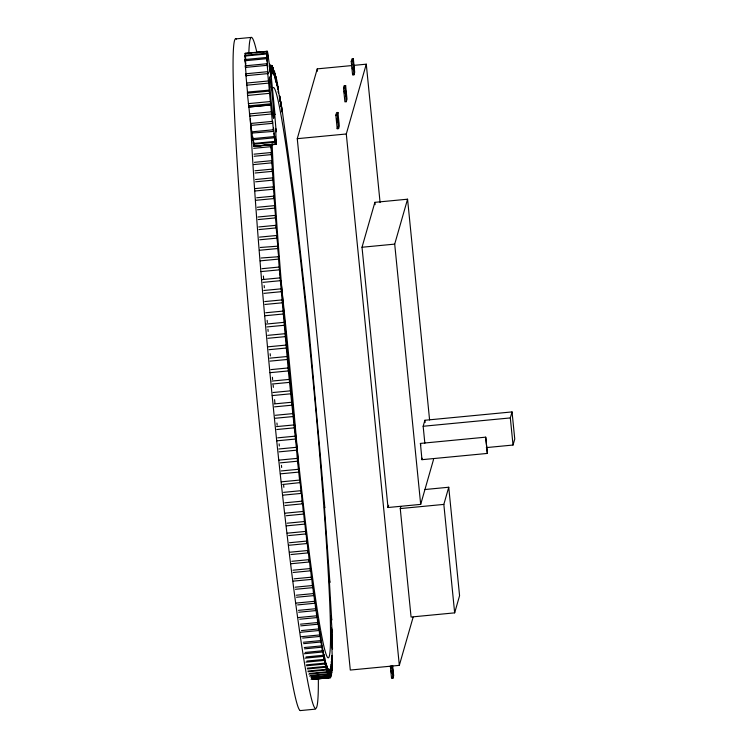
<?xml version="1.0" encoding="UTF-8"?>
<svg xmlns="http://www.w3.org/2000/svg" width="748" height="748" viewBox="0 0 748 748"><rect width="100%" height="100%" fill="white"/><g stroke="black" fill="none" stroke-linecap="round" stroke-linejoin="round"><path stroke-width="1.12" d="M296.722 450.848L288.363 370.924L279.182 267.045L261.978 268.691M293.235 572.472L310.439 570.827L310.457 567.966L311.561 579.382L293.207 581.14M266.821 53.22L267.504 62.178L266.84 57.456L245.054 59.541L245.709 64.272L245.026 55.305L266.821 53.22L267.532 58.98L267.045 51.21L267.887 57.802L267.382 51.266L245.251 53.295L245.681 59.223M248.906 107.086L250.72 125.421L272.515 123.336L270.729 104.907L248.869 107.076L247.56 95.445L247.438 92.088L269.317 90.115L267.588 71.696L245.802 73.781L247.476 92.088M252.029 133.032L252.702 139.876L274.497 137.782L273.478 128.048L273.553 131.405L251.767 133.079M248.925 106.973L270.701 105.001L269.233 90.003M290.944 563.749L309.298 561.991L309.354 559.41L310.439 570.827M290.944 554.539L308.148 552.894L308.232 550.593L309.298 561.991M332.355 664.411L332.327 665.262L331.495 658.679L331.514 659.923M288.635 545.292L306.989 543.534L307.11 541.524L308.148 552.894M420.432 443.48L421.966 459.683L487.341 453.428L485.714 437.159L420.339 443.424L420.75 445.2M421.966 459.683L421.975 458.169M485.714 437.159L487.341 453.428M288.616 535.587L305.82 533.941L305.969 532.221L306.989 543.534M269.738 70.621L269.804 70.088L270.065 72.304M286.288 525.872L304.642 524.114L304.819 522.684L305.82 533.941M286.26 515.727L303.464 514.082L303.669 512.941L304.642 524.114M250.72 125.421L250.832 123.682M272.515 123.336L272.59 121.4L273.553 131.405M269.729 65.861L272.02 65.646L272.618 73.239L271.533 65.403L272.15 73.108L271.197 65.506L271.655 73.594L270.692 66.207L271.29 74.379L270.327 67.255L275.012 114.603L274.684 114.07L276.19 131.863L275.619 128.413L276.321 144.13L254.526 146.215M413.12 617.203L399.329 665.355L350.298 670.049L297.265 138.679L317.246 68.872L351.457 65.6M335.843 115.173L336.581 112.602L337.946 112.471L339.302 126.029L338.564 128.6L337.198 128.731L335.843 115.173L337.208 115.042L337.946 112.471M343.547 88.283L344.286 85.711L345.641 85.581L346.997 99.138L346.259 101.709L344.903 101.84L343.547 88.283L344.903 88.152L345.641 85.581M351.242 61.392L351.981 58.821L353.346 58.69L354.692 72.247L353.963 74.819L352.598 74.95L351.242 61.392L352.607 61.261L353.346 58.69M337.198 128.731L337.694 127.01M399.329 665.355L346.296 133.986L366.277 64.178L353.739 65.375M433.541 459.468L420.685 504.386L387.997 507.518L362.013 247.251L374.879 202.334L407.567 199.202L429.595 419.965M420.685 504.386L394.701 244.119L407.567 199.202M387.997 507.518L388.642 505.265M424.845 443.218L423.162 426.267L424.873 420.264L512.043 411.914L514.755 439.029L513.035 445.041L486.303 447.594M424.668 489.547L448.744 487.238L459.571 595.689L454.662 612.855L411.073 617.025L400.255 508.575L400.863 506.433M390.325 665.963L391.559 678.389L392.924 678.268L393.663 675.687L392.644 665.524M454.662 612.855L443.835 504.404L448.744 487.238M513.035 445.041L510.323 417.926L512.043 411.914M285.072 505.498L302.276 503.853L302.519 503.002L303.464 514.082M320.303 454.915L308.971 329.578L294.852 202.138L281.893 108.273L281.65 106.777L281.893 112.004L280.958 102.616L280.715 101.214L280.996 106.683L280.042 97.334L279.808 96.025L280.117 101.719L277.48 83.813L277.274 82.813L277.667 89.143L276.685 80.101L276.489 79.213L276.91 85.73L275.928 76.801L275.741 76.016L276.19 82.719L275.208 73.912L275.03 73.239L275.488 80.12L274.525 71.443L274.348 70.873L274.853 77.904L273.104 67.404C274.114 78.961 273.272 76.53 272.02 65.646M282.735 495.185L301.089 493.428L301.36 492.885L302.276 503.853M312.673 679.436L330.448 677.623L330.251 668.834L331.205 675.968L330.579 667.627L331.523 674.5L330.868 666.01L331.729 673.135L331.794 672.602L331.121 663.972L331.972 670.928L332.028 670.292L331.327 661.531L332.168 668.301L332.215 667.562L331.607 655.435L332.439 661.812L331.71 643.28L332.505 649.049L332.486 647.787L331.654 638.455L332.43 644.009L332.411 642.654L331.56 633.266L332.318 638.596L332.29 637.137L331.42 627.712L332.168 632.799L332.121 631.247L331.009 615.539L331.719 620.129L329.251 579.298L329.868 582.542L329.746 580.383L324.417 506.789L324.828 507.742L320.284 454.906M282.697 484.489L300.2 482.591L301.089 493.428M235.994 38.877L251.44 37.4M245.185 53.538L266.971 51.444M246.849 53.51L251.44 53.071M254.881 52.743L259.472 52.304M262.913 51.977L267.494 51.537L269.813 67.535L269.738 64.178L269.963 65.796L271.094 75.239L270.093 68.302L270.711 76.773M245.017 56.035L266.802 53.95M245.681 66.376L245.082 60.738L266.877 58.653L266.84 57.456M245.802 73.781L246.251 75.81L245.307 65.805L267.101 63.72L267.681 67.17L266.877 58.653M245.4 67.404L267.186 65.319L267.101 63.72M269.243 65.628L271.655 65.431M269.86 66.002L272.15 65.777M245.933 75.698L267.728 73.613M246.494 83.065L268.28 80.98M246.662 85.207L268.457 83.122M247.354 93.191L269.14 91.097M247.56 95.445L269.345 93.36M248.336 103.645L270.131 101.56M248.56 105.907L270.355 103.822M249.402 113.92L271.197 111.835M249.636 116.071L271.431 113.986M250.487 123.485L272.281 121.4M251.066 125.505L251.543 131.863L273.329 129.778M252.506 138.642L274.301 136.557M297.265 138.679L346.296 133.986M253.348 143.485L275.133 141.391L275.292 142.167L253.507 144.252L252.74 136.949M254.002 146.131L275.919 144.317L254.124 146.402L253.656 142.868M253.591 146.328L270.795 144.682L271.459 148.478L271.309 146.234M271.73 144.57L276.321 144.13M253.694 148.328L270.898 146.683L270.795 144.682M254.011 154.182L271.215 152.527L271.833 156.042L270.898 146.683M254.124 156.257L271.328 154.612L271.215 152.527M254.46 162.325L271.664 160.68L272.272 163.924L271.328 154.612M253.441 164.597L271.795 162.84L271.664 160.68M254.956 170.778L272.16 169.132L272.74 172.096L271.795 162.84M255.096 173.003L272.3 171.357L272.16 169.132M255.498 179.511L272.702 177.856L273.254 180.549L272.3 171.357M255.638 181.811L272.842 180.156L272.702 177.856M254.918 188.618L273.272 186.86L273.805 189.272L272.842 180.156M255.077 190.983L273.431 189.225L273.272 186.86M256.686 197.771L273.89 196.126L274.394 198.239L273.431 189.225M255.704 200.314L274.049 198.557L275.03 207.402L274.535 205.625L257.331 207.271M257.508 209.767L274.712 208.122L275.694 216.836L275.227 215.368L258.023 217.013M258.21 219.566L275.414 217.911L276.386 226.494L275.947 225.316L258.743 226.962M258.939 229.571L276.143 227.925L277.115 236.349L276.704 235.48L259.5 237.125M259.706 239.781L276.91 238.135L277.873 246.167L260.295 247.476M259.36 250.29L277.714 248.532L278.677 256.723L261.117 258.004M362.013 247.251L394.701 244.119M260.192 260.856L278.546 259.107L279.182 267.045M261.052 271.589L279.406 269.832M261.716 279.64L280.07 277.882M263.09 282.351L280.294 280.696M263.773 290.495L280.977 288.85M264.016 293.347L281.22 291.701M264.717 301.575L281.921 299.929M264.97 304.455L282.174 302.809M265.69 312.757L282.894 311.112M264.792 315.768L283.146 314.01M265.531 324.127L283.885 322.369M266.942 326.941L284.147 325.296M267.7 335.356L284.904 333.711M267.962 338.292L285.166 336.647M267.588 346.857L285.942 345.099M269.009 349.69L286.213 348.044M269.804 358.17L287.008 356.525M270.075 361.125L287.279 359.479M270.879 369.615L288.083 367.969M270.009 372.682L288.363 370.924M271.973 381.069L289.177 379.423M272.263 384.023L289.467 382.378M273.085 392.504L290.289 390.858M272.235 395.57L290.579 393.813M274.217 403.92L291.421 402.274M274.516 406.856L291.72 405.21M275.358 415.29L292.562 413.644M274.507 418.328L292.861 416.571M276.517 426.603L293.721 424.958M276.816 429.511L294.02 427.865M277.676 437.842L294.88 436.187M423.162 426.267L510.323 417.926M276.825 440.834L295.18 439.076M278.845 448.987L296.049 447.341M279.154 451.848L296.358 450.203M278.873 460.132L297.227 458.374L296.732 450.838M280.332 462.853L297.536 461.207L299.901 482.843M281.211 470.941L298.405 469.295M280.369 473.849L298.714 472.1M281.248 481.834L299.593 480.076M283.576 492.362L300.78 490.707M284.764 502.824L301.968 501.179M284.801 513.212L303.155 511.464M400.255 508.575L443.835 504.404M287.139 523.198L304.343 521.543M287.167 533.184L305.511 531.426M289.485 542.73L306.689 541.075M289.495 552.258L307.849 550.5M291.795 561.309L308.999 559.663M292.936 570.219L310.139 568.564M294.067 578.84L311.271 577.194M295.18 587.189L312.384 585.534L312.673 587.648L295.469 589.293M296.273 595.23L313.477 593.585L313.758 595.604L296.554 597.25M296.208 603.066L314.562 601.308L314.833 603.253L297.629 604.908M298.415 610.368L315.619 608.722L315.89 610.583L298.686 612.229M298.312 617.558L316.656 615.8L316.928 617.577L299.724 619.222M300.472 624.187L317.676 622.542L317.937 624.225L300.733 625.87M301.463 630.573L318.667 628.928L318.919 630.517L300.574 632.275M301.285 636.707L319.639 634.949L319.882 636.445L302.678 638.091M303.379 642.251L320.583 640.606L320.817 642.008L303.613 643.654M304.286 647.534L321.49 645.889L321.724 647.198L304.52 648.843M305.175 652.434L322.379 650.788L322.603 651.994L304.249 653.752M306.026 656.94L323.23 655.295L323.445 656.398L305.1 658.156M306.848 661.054L324.052 659.409L324.267 660.409L305.913 662.158M306.493 664.869L324.847 663.121L325.043 664.009L306.699 665.767M307.25 668.17L325.604 666.421L325.791 667.207L307.447 668.955M307.98 671.059L326.324 669.31L326.511 669.984L308.157 671.741M309.812 673.424L327.016 671.779L327.185 672.349L308.831 674.107M310.457 675.481L327.661 673.826L327.83 674.294L309.476 676.052M311.075 677.108L328.428 675.809L311.224 677.454M311.645 678.314L328.989 676.903L311.785 678.558M311.037 679.203L329.597 677.323M312.309 679.221L329.513 677.576C328.4 666.375 329.326 666.59 330.336 677.716M313.244 679.268L330.448 677.623M300.163 710.6L315.6 709.123M329.513 677.576L328.428 669.376L328.989 676.903M245.709 53.622L245.662 54.408M267.588 71.696L268.046 73.725L267.186 65.319M245.307 65.805L245.69 67.937M278.303 87.927L278.088 86.824L278.452 92.948L278.209 91.48M344.454 91.658L344.351 91.078L344.445 93.35M245.026 55.305L245.718 60.943M251.543 131.863L251.758 133.49M336.759 118.549L336.974 120.381M276.246 144.373L275.414 137.782L275.919 144.317M245.251 53.295L245.606 56.278M254.329 145.393L254.46 146.458M352.28 67.862L352.56 69.592L352.495 67.993M336.955 122.27L336.619 118.465M275.797 144.046L274.927 136.454L275.292 142.167M297.227 458.374L297.536 461.207M328.849 676.669L327.886 668.432L328.428 675.809M391.167 670.61L391.522 673.041L391.4 670.75M328.279 675.463L327.306 667.066L327.83 674.294M327.661 673.826L326.698 665.29L327.185 672.349M327.016 671.779L326.044 663.093L326.511 669.984M424.873 420.264L425.107 422.517M366.277 64.178L380.087 202.549M374.879 202.334L375.103 204.662M352.607 61.261L353.963 74.819M344.903 88.152L346.259 101.709M344.286 85.711L344.51 87.965M337.208 115.042L338.564 128.6M391.681 665.842L392.924 678.268M317.246 68.872L317.479 71.2M275.133 141.391L274.264 133.135L274.497 137.782M326.324 669.31L325.361 660.503L325.791 667.207M325.604 666.421L324.641 657.501L325.043 664.009M324.847 663.121L323.875 654.079L324.267 660.409M324.052 659.409L322.266 646.076L322.603 651.994M322.379 650.788L321.434 641.55L321.724 647.198M323.323 651.742L323.099 650.302L323.445 656.398M321.49 645.889L320.546 636.539L320.817 642.008M320.583 640.606L319.639 631.209L319.882 636.445M319.639 634.949L318.704 625.524L318.919 630.517M318.667 628.928L317.75 619.475L317.937 624.225M330.223 669.628L330.747 677.211L329.812 670.04M317.676 622.542L316.769 613.08L316.928 617.577M316.656 615.8L315.768 606.357L315.89 610.583M253.207 139.633L253.123 138.539M315.619 608.722L314.749 599.298L314.833 603.253M253.787 142.008L253.909 143.438M314.562 601.308L313.702 591.92L313.758 595.604M278.321 256.358L278.546 259.107M313.477 593.585L312.645 584.235L312.673 587.648M277.499 245.83L277.714 248.532M312.384 585.534L311.57 576.25L311.561 579.382M276.704 235.48L276.91 238.135M275.947 225.316L276.143 227.925M275.227 215.368L275.414 217.911M274.535 205.625L274.712 208.122M254.049 145.346L254.124 146.402M273.89 196.126L274.049 198.557M253.357 141.737L253.507 144.252M251.721 130.863L251.674 130.143M252.572 136.865L252.702 139.876M245.054 59.541L245.082 60.738M283.866 487.313A287.008 11.463 84.5 0 1 283.632 485.246M281.659 467.472A287.008 11.463 84.5 0 1 281.426 465.35M279.341 446.014A287.008 11.463 84.5 0 1 279.116 443.845M277.171 425.219A287.008 11.463 84.5 0 1 276.938 423.013M274.918 403.013A287.008 11.463 84.5 0 1 274.581 399.666M273.375 387.361A287.008 11.463 84.5 0 1 273.151 385.117M272.609 379.507A287.008 11.463 84.5 0 1 272.394 377.263M270.383 355.954A287.008 11.463 84.5 0 1 270.168 353.72M268.139 331.42A287.008 11.463 84.5 0 1 267.943 329.195M267.354 322.556A287.008 11.463 84.5 0 1 267.158 320.35M264.362 287.718A287.008 11.463 84.5 0 1 264.184 285.586M263.661 279.2A287.008 11.463 84.5 0 1 263.408 276.031M300.574 710.441A337.395 13.473 84.5 0 1 254.516 374.393A337.395 13.473 84.5 0 1 236.443 39.055M318.339 678.417A337.395 13.473 84.5 0 1 289.485 554.782A337.395 13.473 84.5 0 1 250.374 118.792M248.822 53.734A337.395 13.473 84.5 0 1 256.966 52.874M272.15 89.928A286.129 11.426 84.5 0 1 317.685 431.185A286.129 11.426 84.5 0 1 317.489 611.378A286.129 11.426 84.5 0 1 272.094 143.354M280.173 273.759A286.129 11.426 84.5 0 1 280.425 276.012M280.921 280.537A286.129 11.426 84.5 0 1 298.555 464.789M298.835 468.201A286.129 11.426 84.5 0 1 299.106 471.605M337.984 117.829L338.526 123.242L338.012 117.838M345.679 90.929L346.221 96.352L345.716 90.947M353.383 64.038L353.926 69.461L353.411 64.057M392.345 667.487L392.887 672.91L392.373 667.506M269.906 87.03A20.701 0.823 84.5 0 0 273.59 118.39A20.701 0.823 84.5 0 0 271.44 87.946A20.701 0.823 84.5 0 0 269.906 87.03"/></g></svg>
